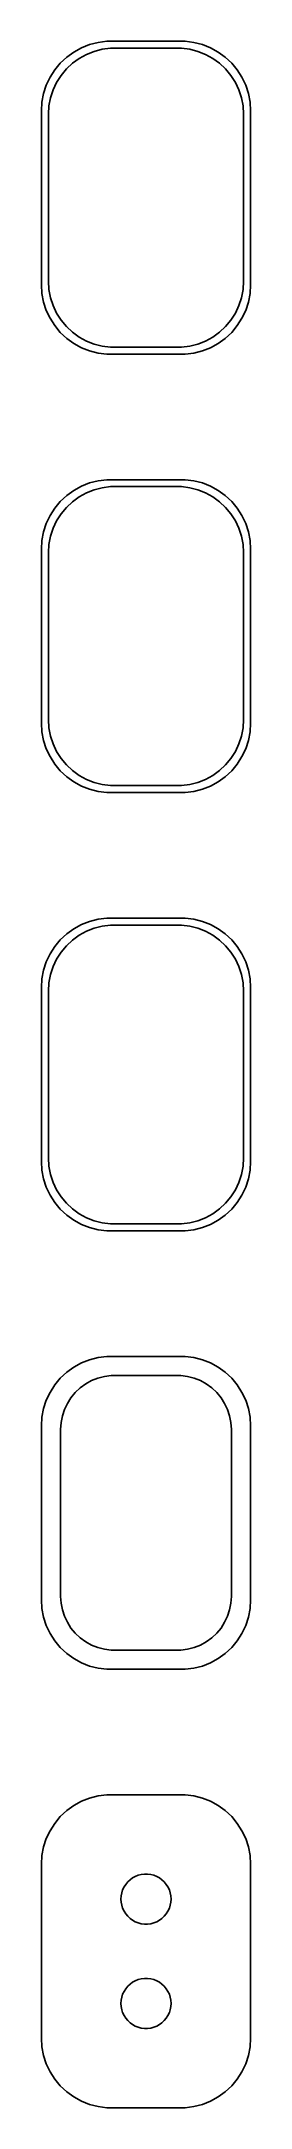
# Model space of a CAD drawing. Header units: metres. Extents: x -8 to 8, y 115 to 263.
import ezdxf

# ---------------------------------------------------------------- set-up
doc = ezdxf.new("R2010")
doc.units = ezdxf.units.M

msp = doc.modelspace()

# ---------------------------------------------------------------- linework, layer by layer
for p, q in [((-4.04507, 263.005), (-4.62889, 262.774)), ((-3.4369, 263.161), (-4.04507, 263.005)), ((-2.81395, 263.24), (-3.4369, 263.161)), ((2.81395, 263.24), (-2.81395, 263.24)), ((3.4369, 263.161), (2.81395, 263.24)), ((4.04507, 263.005), (3.4369, 263.161)), ((4.62889, 262.774), (4.04507, 263.005)), ((-6.14484, 261.673), (-6.54507, 261.189)), ((-5.68712, 262.103), (-6.14484, 261.673)), ((-5.7126, 261.252), (-5.27776, 261.66)), ((-5.17912, 262.472), (-5.68712, 262.103)), ((-5.27776, 261.66), (-4.79517, 262.011)), ((-4.62889, 262.774), (-5.17912, 262.472)), ((-4.79517, 262.011), (-4.27245, 262.298)), ((-4.27245, 262.298), (-3.71782, 262.518)), ((-3.71782, 262.518), (-3.14006, 262.666)), ((-3.14006, 262.666), (-2.54825, 262.741)), ((-2.54825, 262.741), (2.54825, 262.741)), ((2.54825, 262.741), (3.14006, 262.666)), ((3.14006, 262.666), (3.71782, 262.518)), ((3.71782, 262.518), (4.27245, 262.298)), ((4.27245, 262.298), (4.79517, 262.011)), ((5.17912, 262.472), (4.62889, 262.774)), ((4.79517, 262.011), (5.27776, 261.66)), ((5.68712, 262.103), (5.17912, 262.472)), ((5.27776, 261.66), (5.7126, 261.252)), ((6.14484, 261.673), (5.68712, 262.103)), ((6.54507, 261.189), (6.14484, 261.673)), ((-7.14888, 260.091), (-7.34291, 259.493)), ((-6.88153, 260.659), (-7.14888, 260.091)), ((-6.54507, 261.189), (-6.88153, 260.659)), ((-6.66643, 259.749), (-6.41245, 260.288)), ((-6.41245, 260.288), (-6.09282, 260.792)), ((-6.09282, 260.792), (-5.7126, 261.252)), ((5.7126, 261.252), (6.09282, 260.792)), ((6.09282, 260.792), (6.41245, 260.288)), ((6.41245, 260.288), (6.66643, 259.749)), ((6.88153, 260.659), (6.54507, 261.189)), ((7.14888, 260.091), (6.88153, 260.659)), ((7.34291, 259.493), (7.14888, 260.091)), ((-7.46057, 258.877), (-7.5, 258.25)), ((-7.34291, 259.493), (-7.46057, 258.877)), ((-7, 258), (-6.96254, 258.595)), ((-6.96254, 258.595), (-6.85077, 259.181)), ((-6.85077, 259.181), (-6.66643, 259.749)), ((6.66643, 259.749), (6.85077, 259.181)), ((6.85077, 259.181), (6.96254, 258.595)), ((6.96254, 258.595), (7, 258)), ((7.46057, 258.877), (7.34291, 259.493)), ((7.5, 258.25), (7.46057, 258.877)), ((-7.5, 258.25), (-7.5, 245.75)), ((-7, 246), (-7, 258)), ((7, 258), (7, 246)), ((7.5, 245.75), (7.5, 258.25)), ((-7.5, 245.75), (-7.46057, 245.123)), ((-7.46057, 245.123), (-7.34291, 244.507)), ((-6.96254, 245.405), (-7, 246)), ((-6.85077, 244.819), (-6.96254, 245.405)), ((6.96254, 245.405), (6.85077, 244.819)), ((7, 246), (6.96254, 245.405)), ((7.34291, 244.507), (7.46057, 245.123)), ((7.46057, 245.123), (7.5, 245.75)), ((-7.34291, 244.507), (-7.14888, 243.909)), ((-7.14888, 243.909), (-6.88153, 243.341)), ((-6.66643, 244.251), (-6.85077, 244.819)), ((-6.41245, 243.712), (-6.66643, 244.251)), ((-6.09282, 243.208), (-6.41245, 243.712)), ((6.41245, 243.712), (6.09282, 243.208)), ((6.66643, 244.251), (6.41245, 243.712)), ((6.85077, 244.819), (6.66643, 244.251)), ((6.88153, 243.341), (7.14888, 243.909)), ((7.14888, 243.909), (7.34291, 244.507)), ((-6.88153, 243.341), (-6.54507, 242.811)), ((-6.54507, 242.811), (-6.14484, 242.327)), ((-6.14484, 242.327), (-5.68712, 241.897)), ((-5.7126, 242.748), (-6.09282, 243.208)), ((-5.27776, 242.34), (-5.7126, 242.748)), ((-4.79517, 241.989), (-5.27776, 242.34)), ((5.27776, 242.34), (4.79517, 241.989)), ((5.7126, 242.748), (5.27776, 242.34)), ((5.68712, 241.897), (6.14484, 242.327)), ((6.09282, 243.208), (5.7126, 242.748)), ((6.14484, 242.327), (6.54507, 242.811)), ((6.54507, 242.811), (6.88153, 243.341)), ((-5.68712, 241.897), (-5.17912, 241.528)), ((-5.17912, 241.528), (-4.62889, 241.226)), ((-4.27245, 241.702), (-4.79517, 241.989)), ((-4.62889, 241.226), (-4.04507, 240.995)), ((-3.71782, 241.482), (-4.27245, 241.702)), ((-4.04507, 240.995), (-3.4369, 240.839)), ((-3.14006, 241.334), (-3.71782, 241.482)), ((-3.4369, 240.839), (-2.81395, 240.76)), ((-2.54825, 241.259), (-3.14006, 241.334)), ((-2.81395, 240.76), (2.81395, 240.76)), ((2.54825, 241.259), (-2.54825, 241.259)), ((3.14006, 241.334), (2.54825, 241.259)), ((2.81395, 240.76), (3.4369, 240.839)), ((3.71782, 241.482), (3.14006, 241.334)), ((3.4369, 240.839), (4.04507, 240.995)), ((4.27245, 241.702), (3.71782, 241.482)), ((4.04507, 240.995), (4.62889, 241.226)), ((4.79517, 241.989), (4.27245, 241.702)), ((4.62889, 241.226), (5.17912, 241.528)), ((5.17912, 241.528), (5.68712, 241.897)), ((-3.4369, 231.661), (-4.04507, 231.505)), ((-2.81395, 231.74), (-3.4369, 231.661)), ((2.81395, 231.74), (-2.81395, 231.74)), ((3.4369, 231.661), (2.81395, 231.74)), ((4.04507, 231.505), (3.4369, 231.661)), ((-6.14484, 230.173), (-6.54507, 229.689)), ((-5.68712, 230.603), (-6.14484, 230.173)), ((-5.7126, 229.752), (-5.27776, 230.16)), ((-5.17912, 230.972), (-5.68712, 230.603)), ((-5.27776, 230.16), (-4.79517, 230.511)), ((-4.62889, 231.274), (-5.17912, 230.972)), ((-4.79517, 230.511), (-4.27245, 230.798)), ((-4.04507, 231.505), (-4.62889, 231.274)), ((-4.27245, 230.798), (-3.71782, 231.018)), ((-3.71782, 231.018), (-3.14006, 231.166)), ((-3.14006, 231.166), (-2.54825, 231.241)), ((-2.54825, 231.241), (2.54825, 231.241)), ((2.54825, 231.241), (3.14006, 231.166)), ((3.14006, 231.166), (3.71782, 231.018)), ((3.71782, 231.018), (4.27245, 230.798)), ((4.62889, 231.274), (4.04507, 231.505)), ((4.27245, 230.798), (4.79517, 230.511)), ((5.17912, 230.972), (4.62889, 231.274)), ((4.79517, 230.511), (5.27776, 230.16)), ((5.68712, 230.603), (5.17912, 230.972)), ((5.27776, 230.16), (5.7126, 229.752)), ((6.14484, 230.173), (5.68712, 230.603)), ((6.54507, 229.689), (6.14484, 230.173)), ((-6.88153, 229.159), (-7.14888, 228.591)), ((-6.54507, 229.689), (-6.88153, 229.159)), ((-6.66643, 228.249), (-6.41245, 228.788)), ((-6.41245, 228.788), (-6.09282, 229.292)), ((-6.09282, 229.292), (-5.7126, 229.752)), ((5.7126, 229.752), (6.09282, 229.292)), ((6.09282, 229.292), (6.41245, 228.788)), ((6.41245, 228.788), (6.66643, 228.249)), ((6.88153, 229.159), (6.54507, 229.689)), ((7.14888, 228.591), (6.88153, 229.159)), ((-7.46057, 227.377), (-7.5, 226.75)), ((-7.34291, 227.993), (-7.46057, 227.377)), ((-7.14888, 228.591), (-7.34291, 227.993)), ((-6.96254, 227.095), (-6.85077, 227.681)), ((-6.85077, 227.681), (-6.66643, 228.249)), ((6.66643, 228.249), (6.85077, 227.681)), ((6.85077, 227.681), (6.96254, 227.095)), ((7.34291, 227.993), (7.14888, 228.591)), ((7.46057, 227.377), (7.34291, 227.993)), ((7.5, 226.75), (7.46057, 227.377)), ((-7.5, 226.75), (-7.5, 214.25)), ((-7, 226.5), (-6.96254, 227.095)), ((-7, 214.5), (-7, 226.5)), ((6.96254, 227.095), (7, 226.5)), ((7, 226.5), (7, 214.5)), ((7.5, 214.25), (7.5, 226.75)), ((-7.5, 214.25), (-7.46057, 213.623)), ((-6.96254, 213.905), (-7, 214.5)), ((-6.85077, 213.319), (-6.96254, 213.905)), ((6.96254, 213.905), (6.85077, 213.319)), ((7, 214.5), (6.96254, 213.905)), ((7.46057, 213.623), (7.5, 214.25)), ((-7.46057, 213.623), (-7.34291, 213.007)), ((-7.34291, 213.007), (-7.14888, 212.409)), ((-7.14888, 212.409), (-6.88153, 211.841)), ((-6.66643, 212.751), (-6.85077, 213.319)), ((-6.41245, 212.212), (-6.66643, 212.751)), ((6.66643, 212.751), (6.41245, 212.212)), ((6.85077, 213.319), (6.66643, 212.751)), ((6.88153, 211.841), (7.14888, 212.409)), ((7.14888, 212.409), (7.34291, 213.007)), ((7.34291, 213.007), (7.46057, 213.623)), ((-6.88153, 211.841), (-6.54507, 211.311)), ((-6.54507, 211.311), (-6.14484, 210.827)), ((-6.09282, 211.708), (-6.41245, 212.212)), ((-5.7126, 211.248), (-6.09282, 211.708)), ((-5.27776, 210.84), (-5.7126, 211.248)), ((5.7126, 211.248), (5.27776, 210.84)), ((6.09282, 211.708), (5.7126, 211.248)), ((6.41245, 212.212), (6.09282, 211.708)), ((6.14484, 210.827), (6.54507, 211.311)), ((6.54507, 211.311), (6.88153, 211.841)), ((-6.14484, 210.827), (-5.68712, 210.397)), ((-5.68712, 210.397), (-5.17912, 210.028)), ((-4.79517, 210.489), (-5.27776, 210.84)), ((-5.17912, 210.028), (-4.62889, 209.726)), ((-4.27245, 210.202), (-4.79517, 210.489)), ((-4.62889, 209.726), (-4.04507, 209.495)), ((-3.71782, 209.982), (-4.27245, 210.202)), ((-4.04507, 209.495), (-3.4369, 209.339)), ((-3.14006, 209.834), (-3.71782, 209.982)), ((-2.54825, 209.759), (-3.14006, 209.834)), ((2.54825, 209.759), (-2.54825, 209.759)), ((3.14006, 209.834), (2.54825, 209.759)), ((3.71782, 209.982), (3.14006, 209.834)), ((3.4369, 209.339), (4.04507, 209.495)), ((4.27245, 210.202), (3.71782, 209.982)), ((4.04507, 209.495), (4.62889, 209.726)), ((4.79517, 210.489), (4.27245, 210.202)), ((4.62889, 209.726), (5.17912, 210.028)), ((5.27776, 210.84), (4.79517, 210.489)), ((5.17912, 210.028), (5.68712, 210.397)), ((5.68712, 210.397), (6.14484, 210.827)), ((-3.4369, 209.339), (-2.81395, 209.26)), ((-2.81395, 209.26), (2.81395, 209.26)), ((2.81395, 209.26), (3.4369, 209.339)), ((-5.68712, 199.103), (-6.14484, 198.673)), ((-5.17912, 199.472), (-5.68712, 199.103)), ((-5.27776, 198.66), (-4.79517, 199.011)), ((-4.62889, 199.774), (-5.17912, 199.472)), ((-4.79517, 199.011), (-4.27245, 199.298)), ((-4.04507, 200.005), (-4.62889, 199.774)), ((-4.27245, 199.298), (-3.71782, 199.518)), ((-3.4369, 200.161), (-4.04507, 200.005)), ((-3.71782, 199.518), (-3.14006, 199.666)), ((-2.81395, 200.24), (-3.4369, 200.161)), ((-3.14006, 199.666), (-2.54825, 199.741)), ((2.81395, 200.24), (-2.81395, 200.24)), ((-2.54825, 199.741), (2.54825, 199.741)), ((2.54825, 199.741), (3.14006, 199.666)), ((3.4369, 200.161), (2.81395, 200.24)), ((3.14006, 199.666), (3.71782, 199.518)), ((4.04507, 200.005), (3.4369, 200.161)), ((3.71782, 199.518), (4.27245, 199.298)), ((4.62889, 199.774), (4.04507, 200.005)), ((4.27245, 199.298), (4.79517, 199.011)), ((5.17912, 199.472), (4.62889, 199.774)), ((4.79517, 199.011), (5.27776, 198.66)), ((5.68712, 199.103), (5.17912, 199.472)), ((6.14484, 198.673), (5.68712, 199.103)), ((-6.88153, 197.659), (-7.14888, 197.091)), ((-6.54507, 198.189), (-6.88153, 197.659)), ((-6.14484, 198.673), (-6.54507, 198.189)), ((-6.41245, 197.288), (-6.09282, 197.792)), ((-6.09282, 197.792), (-5.7126, 198.252)), ((-5.7126, 198.252), (-5.27776, 198.66)), ((5.27776, 198.66), (5.7126, 198.252)), ((5.7126, 198.252), (6.09282, 197.792)), ((6.09282, 197.792), (6.41245, 197.288)), ((6.54507, 198.189), (6.14484, 198.673)), ((6.88153, 197.659), (6.54507, 198.189)), ((7.14888, 197.091), (6.88153, 197.659)), ((-7.34291, 196.493), (-7.46057, 195.877)), ((-7.14888, 197.091), (-7.34291, 196.493)), ((-6.96254, 195.595), (-6.85077, 196.181)), ((-6.85077, 196.181), (-6.66643, 196.749)), ((-6.66643, 196.749), (-6.41245, 197.288)), ((6.41245, 197.288), (6.66643, 196.749)), ((6.66643, 196.749), (6.85077, 196.181)), ((6.85077, 196.181), (6.96254, 195.595)), ((7.34291, 196.493), (7.14888, 197.091)), ((7.46057, 195.877), (7.34291, 196.493)), ((-7.46057, 195.877), (-7.5, 195.25)), ((-7.5, 195.25), (-7.5, 182.75)), ((-7, 195), (-6.96254, 195.595)), ((-7, 183), (-7, 195)), ((6.96254, 195.595), (7, 195)), ((7, 195), (7, 183)), ((7.5, 195.25), (7.46057, 195.877)), ((7.5, 182.75), (7.5, 195.25)), ((-7.5, 182.75), (-7.46057, 182.123)), ((-6.96254, 182.405), (-7, 183)), ((7, 183), (6.96254, 182.405)), ((7.46057, 182.123), (7.5, 182.75)), ((-7.46057, 182.123), (-7.34291, 181.507)), ((-7.34291, 181.507), (-7.14888, 180.909)), ((-6.85077, 181.819), (-6.96254, 182.405)), ((-6.66643, 181.251), (-6.85077, 181.819)), ((-6.41245, 180.712), (-6.66643, 181.251)), ((6.66643, 181.251), (6.41245, 180.712)), ((6.85077, 181.819), (6.66643, 181.251)), ((6.96254, 182.405), (6.85077, 181.819)), ((7.14888, 180.909), (7.34291, 181.507)), ((7.34291, 181.507), (7.46057, 182.123)), ((-7.14888, 180.909), (-6.88153, 180.341)), ((-6.88153, 180.341), (-6.54507, 179.811)), ((-6.54507, 179.811), (-6.14484, 179.327)), ((-6.09282, 180.208), (-6.41245, 180.712)), ((-5.7126, 179.748), (-6.09282, 180.208)), ((-5.27776, 179.34), (-5.7126, 179.748)), ((5.7126, 179.748), (5.27776, 179.34)), ((6.09282, 180.208), (5.7126, 179.748)), ((6.41245, 180.712), (6.09282, 180.208)), ((6.14484, 179.327), (6.54507, 179.811)), ((6.54507, 179.811), (6.88153, 180.341)), ((6.88153, 180.341), (7.14888, 180.909)), ((-6.14484, 179.327), (-5.68712, 178.897)), ((-5.68712, 178.897), (-5.17912, 178.528)), ((-4.79517, 178.989), (-5.27776, 179.34)), ((-5.17912, 178.528), (-4.62889, 178.226)), ((-4.27245, 178.702), (-4.79517, 178.989)), ((-4.62889, 178.226), (-4.04507, 177.995)), ((-3.71782, 178.482), (-4.27245, 178.702)), ((-3.14006, 178.334), (-3.71782, 178.482)), ((-2.54825, 178.259), (-3.14006, 178.334)), ((2.54825, 178.259), (-2.54825, 178.259)), ((3.14006, 178.334), (2.54825, 178.259)), ((3.71782, 178.482), (3.14006, 178.334)), ((4.27245, 178.702), (3.71782, 178.482)), ((4.04507, 177.995), (4.62889, 178.226)), ((4.79517, 178.989), (4.27245, 178.702)), ((4.62889, 178.226), (5.17912, 178.528)), ((5.27776, 179.34), (4.79517, 178.989)), ((5.17912, 178.528), (5.68712, 178.897)), ((5.68712, 178.897), (6.14484, 179.327)), ((-4.04507, 177.995), (-3.4369, 177.839)), ((-3.4369, 177.839), (-2.81395, 177.76)), ((-2.81395, 177.76), (2.81395, 177.76)), ((2.81395, 177.76), (3.4369, 177.839)), ((3.4369, 177.839), (4.04507, 177.995)), ((-5.17912, 167.972), (-5.68712, 167.603)), ((-4.62889, 168.274), (-5.17912, 167.972)), ((-4.04507, 168.505), (-4.62889, 168.274)), ((-3.4369, 168.661), (-4.04507, 168.505)), ((-2.81395, 168.74), (-3.4369, 168.661)), ((2.81395, 168.74), (-2.81395, 168.74)), ((3.4369, 168.661), (2.81395, 168.74)), ((4.04507, 168.505), (3.4369, 168.661)), ((4.62889, 168.274), (4.04507, 168.505)), ((5.17912, 167.972), (4.62889, 168.274)), ((5.68712, 167.603), (5.17912, 167.972)), ((-6.54507, 166.689), (-6.88153, 166.159)), ((-6.14484, 167.173), (-6.54507, 166.689)), ((-5.68712, 167.603), (-6.14484, 167.173)), ((-5.07071, 166.149), (-4.71649, 166.481)), ((-4.71649, 166.481), (-4.32336, 166.767)), ((-4.32336, 166.767), (-3.89754, 167.001)), ((-3.89754, 167.001), (-3.44572, 167.18)), ((-3.44572, 167.18), (-2.97505, 167.301)), ((-2.97505, 167.301), (-2.49297, 167.362)), ((-2.49297, 167.362), (2.49297, 167.362)), ((2.49297, 167.362), (2.97505, 167.301)), ((2.97505, 167.301), (3.44572, 167.18)), ((3.44572, 167.18), (3.89754, 167.001)), ((3.89754, 167.001), (4.32336, 166.767)), ((4.32336, 166.767), (4.71649, 166.481)), ((4.71649, 166.481), (5.07071, 166.149)), ((6.14484, 167.173), (5.68712, 167.603)), ((6.54507, 166.689), (6.14484, 167.173)), ((6.88153, 166.159), (6.54507, 166.689)), ((-7.34291, 164.993), (-7.46057, 164.377)), ((-7.14888, 165.591), (-7.34291, 164.993)), ((-6.88153, 166.159), (-7.14888, 165.591)), ((-5.99789, 164.462), (-5.84773, 164.924)), ((-5.84773, 164.924), (-5.64084, 165.364)), ((-5.64084, 165.364), (-5.38046, 165.774)), ((-5.38046, 165.774), (-5.07071, 166.149)), ((5.07071, 166.149), (5.38046, 165.774)), ((5.38046, 165.774), (5.64084, 165.364)), ((5.64084, 165.364), (5.84773, 164.924)), ((5.84773, 164.924), (5.99789, 164.462)), ((7.14888, 165.591), (6.88153, 166.159)), ((7.34291, 164.993), (7.14888, 165.591)), ((7.46057, 164.377), (7.34291, 164.993)), ((-7.46057, 164.377), (-7.5, 163.75)), ((-7.5, 163.75), (-7.5, 151.25)), ((-6.11946, 163.5), (-6.08896, 163.985)), ((-6.11946, 151.5), (-6.11946, 163.5)), ((-6.08896, 163.985), (-5.99789, 164.462)), ((5.99789, 164.462), (6.08896, 163.985)), ((6.08896, 163.985), (6.11946, 163.5)), ((6.11946, 163.5), (6.11946, 151.5)), ((7.5, 163.75), (7.46057, 164.377)), ((7.5, 151.25), (7.5, 163.75)), ((-6.08896, 151.015), (-6.11946, 151.5)), ((6.11946, 151.5), (6.08896, 151.015)), ((-7.5, 151.25), (-7.46057, 150.623)), ((-7.46057, 150.623), (-7.34291, 150.007)), ((-7.34291, 150.007), (-7.14888, 149.409)), ((-5.99789, 150.538), (-6.08896, 151.015)), ((-5.84773, 150.076), (-5.99789, 150.538)), ((-5.64084, 149.636), (-5.84773, 150.076)), ((5.84773, 150.076), (5.64084, 149.636)), ((5.99789, 150.538), (5.84773, 150.076)), ((6.08896, 151.015), (5.99789, 150.538)), ((7.14888, 149.409), (7.34291, 150.007)), ((7.34291, 150.007), (7.46057, 150.623)), ((7.46057, 150.623), (7.5, 151.25)), ((-7.14888, 149.409), (-6.88153, 148.841)), ((-6.88153, 148.841), (-6.54507, 148.311)), ((-5.38046, 149.226), (-5.64084, 149.636)), ((-5.07071, 148.851), (-5.38046, 149.226)), ((-4.71649, 148.519), (-5.07071, 148.851)), ((-4.32336, 148.233), (-4.71649, 148.519)), ((4.71649, 148.519), (4.32336, 148.233)), ((5.07071, 148.851), (4.71649, 148.519)), ((5.38046, 149.226), (5.07071, 148.851)), ((5.64084, 149.636), (5.38046, 149.226)), ((6.54507, 148.311), (6.88153, 148.841)), ((6.88153, 148.841), (7.14888, 149.409)), ((-6.54507, 148.311), (-6.14484, 147.827)), ((-6.14484, 147.827), (-5.68712, 147.397)), ((-5.68712, 147.397), (-5.17912, 147.028)), ((-5.17912, 147.028), (-4.62889, 146.726)), ((-3.89754, 147.999), (-4.32336, 148.233)), ((-3.44572, 147.82), (-3.89754, 147.999)), ((-2.97505, 147.699), (-3.44572, 147.82)), ((-2.49297, 147.638), (-2.97505, 147.699)), ((2.49297, 147.638), (-2.49297, 147.638)), ((2.97505, 147.699), (2.49297, 147.638)), ((3.44572, 147.82), (2.97505, 147.699)), ((3.89754, 147.999), (3.44572, 147.82)), ((4.32336, 148.233), (3.89754, 147.999)), ((4.62889, 146.726), (5.17912, 147.028)), ((5.17912, 147.028), (5.68712, 147.397)), ((5.68712, 147.397), (6.14484, 147.827)), ((6.14484, 147.827), (6.54507, 148.311)), ((-4.62889, 146.726), (-4.04507, 146.495)), ((-4.04507, 146.495), (-3.4369, 146.339)), ((-3.4369, 146.339), (-2.81395, 146.26)), ((-2.81395, 146.26), (2.81395, 146.26)), ((2.81395, 146.26), (3.4369, 146.339)), ((3.4369, 146.339), (4.04507, 146.495)), ((4.04507, 146.495), (4.62889, 146.726)), ((-4.62889, 136.774), (-5.17912, 136.472)), ((-4.04507, 137.005), (-4.62889, 136.774)), ((-3.4369, 137.161), (-4.04507, 137.005)), ((-2.81395, 137.24), (-3.4369, 137.161)), ((2.81395, 137.24), (-2.81395, 137.24)), ((3.4369, 137.161), (2.81395, 137.24)), ((4.04507, 137.005), (3.4369, 137.161)), ((4.62889, 136.774), (4.04507, 137.005)), ((5.17912, 136.472), (4.62889, 136.774)), ((-6.54507, 135.189), (-6.88153, 134.659)), ((-6.14484, 135.673), (-6.54507, 135.189)), ((-5.68712, 136.103), (-6.14484, 135.673)), ((-5.17912, 136.472), (-5.68712, 136.103)), ((5.68712, 136.103), (5.17912, 136.472)), ((6.14484, 135.673), (5.68712, 136.103)), ((6.54507, 135.189), (6.14484, 135.673)), ((6.88153, 134.659), (6.54507, 135.189)), ((-7.14888, 134.091), (-7.34291, 133.493)), ((-6.88153, 134.659), (-7.14888, 134.091)), ((7.14888, 134.091), (6.88153, 134.659)), ((7.34291, 133.493), (7.14888, 134.091)), ((-7.46057, 132.877), (-7.5, 132.25)), ((-7.5, 132.25), (-7.5, 119.75)), ((-7.34291, 133.493), (-7.46057, 132.877)), ((7.46057, 132.877), (7.34291, 133.493)), ((7.5, 132.25), (7.46057, 132.877)), ((7.5, 119.75), (7.5, 132.25)), ((-1.57735, 130.617), (-1.45622, 130.808)), ((-1.45622, 130.808), (-1.31213, 130.982)), ((-1.31213, 130.982), (-1.14735, 131.137)), ((-1.14735, 131.137), (-0.964478, 131.27)), ((-0.964478, 131.27), (-0.766388, 131.379)), ((-0.766388, 131.379), (-0.556229, 131.462)), ((-0.556229, 131.462), (-0.33728, 131.518)), ((-0.33728, 131.518), (-0.113022, 131.546)), ((-0.113022, 131.546), (0.113022, 131.546)), ((0.113022, 131.546), (0.33728, 131.518)), ((0.33728, 131.518), (0.556229, 131.462)), ((0.556229, 131.462), (0.766388, 131.379)), ((0.766388, 131.379), (0.964478, 131.27)), ((0.964478, 131.27), (1.14735, 131.137)), ((1.14735, 131.137), (1.31213, 130.982)), ((1.31213, 130.982), (1.45622, 130.808)), ((1.45622, 130.808), (1.57735, 130.617)), ((-1.79999, 129.75), (-1.7858, 129.976)), ((-1.7858, 129.524), (-1.79999, 129.75)), ((-1.7858, 129.976), (-1.74344, 130.198)), ((-1.74344, 129.302), (-1.7858, 129.524)), ((-1.74344, 130.198), (-1.67358, 130.413)), ((-1.67358, 129.087), (-1.74344, 129.302)), ((-1.67358, 130.413), (-1.57735, 130.617)), ((1.57735, 130.617), (1.67358, 130.413)), ((1.67358, 130.413), (1.74344, 130.198)), ((1.74344, 129.302), (1.67358, 129.087)), ((1.74344, 130.198), (1.7858, 129.976)), ((1.7858, 129.524), (1.74344, 129.302)), ((1.7858, 129.976), (1.79999, 129.75)), ((1.79999, 129.75), (1.7858, 129.524)), ((-1.57735, 128.883), (-1.67358, 129.087)), ((-1.45622, 128.692), (-1.57735, 128.883)), ((-1.31213, 128.518), (-1.45622, 128.692)), ((-1.14735, 128.363), (-1.31213, 128.518)), ((-0.964478, 128.23), (-1.14735, 128.363)), ((-0.766388, 128.121), (-0.964478, 128.23)), ((-0.556229, 128.038), (-0.766388, 128.121)), ((-0.33728, 127.982), (-0.556229, 128.038)), ((-0.113022, 127.954), (-0.33728, 127.982)), ((0.113022, 127.954), (-0.113022, 127.954)), ((0.33728, 127.982), (0.113022, 127.954)), ((0.556229, 128.038), (0.33728, 127.982)), ((0.766388, 128.121), (0.556229, 128.038)), ((0.964478, 128.23), (0.766388, 128.121)), ((1.14735, 128.363), (0.964478, 128.23)), ((1.31213, 128.518), (1.14735, 128.363)), ((1.45622, 128.692), (1.31213, 128.518)), ((1.57735, 128.883), (1.45622, 128.692)), ((1.67358, 129.087), (1.57735, 128.883)), ((-1.57735, 123.117), (-1.45622, 123.308)), ((-1.45622, 123.308), (-1.31213, 123.482)), ((-1.31213, 123.482), (-1.14735, 123.637)), ((-1.14735, 123.637), (-0.964478, 123.77)), ((-0.964478, 123.77), (-0.766388, 123.879)), ((-0.766388, 123.879), (-0.556229, 123.962)), ((-0.556229, 123.962), (-0.33728, 124.018)), ((-0.33728, 124.018), (-0.113022, 124.046)), ((-0.113022, 124.046), (0.113022, 124.046)), ((0.113022, 124.046), (0.33728, 124.018)), ((0.33728, 124.018), (0.556229, 123.962)), ((0.556229, 123.962), (0.766388, 123.879)), ((0.766388, 123.879), (0.964478, 123.77)), ((0.964478, 123.77), (1.14735, 123.637)), ((1.14735, 123.637), (1.31213, 123.482)), ((1.31213, 123.482), (1.45622, 123.308)), ((1.45622, 123.308), (1.57735, 123.117)), ((-1.79999, 122.25), (-1.7858, 122.476)), ((-1.7858, 122.024), (-1.79999, 122.25)), ((-1.7858, 122.476), (-1.74344, 122.698)), ((-1.74344, 121.802), (-1.7858, 122.024)), ((-1.74344, 122.698), (-1.67358, 122.913)), ((-1.67358, 121.587), (-1.74344, 121.802)), ((-1.67358, 122.913), (-1.57735, 123.117)), ((1.57735, 123.117), (1.67358, 122.913)), ((1.67358, 122.913), (1.74344, 122.698)), ((1.74344, 121.802), (1.67358, 121.587)), ((1.74344, 122.698), (1.7858, 122.476)), ((1.7858, 122.024), (1.74344, 121.802)), ((1.7858, 122.476), (1.79999, 122.25)), ((1.79999, 122.25), (1.7858, 122.024)), ((-1.57735, 121.383), (-1.67358, 121.587)), ((-1.45622, 121.192), (-1.57735, 121.383)), ((-1.31213, 121.018), (-1.45622, 121.192)), ((-1.14735, 120.863), (-1.31213, 121.018)), ((-0.964478, 120.73), (-1.14735, 120.863)), ((-0.766388, 120.621), (-0.964478, 120.73)), ((-0.556229, 120.538), (-0.766388, 120.621)), ((-0.33728, 120.482), (-0.556229, 120.538)), ((-0.113022, 120.454), (-0.33728, 120.482)), ((0.113022, 120.454), (-0.113022, 120.454)), ((0.33728, 120.482), (0.113022, 120.454)), ((0.556229, 120.538), (0.33728, 120.482)), ((0.766388, 120.621), (0.556229, 120.538)), ((0.964478, 120.73), (0.766388, 120.621)), ((1.14735, 120.863), (0.964478, 120.73)), ((1.31213, 121.018), (1.14735, 120.863)), ((1.45622, 121.192), (1.31213, 121.018)), ((1.57735, 121.383), (1.45622, 121.192)), ((1.67358, 121.587), (1.57735, 121.383)), ((-7.5, 119.75), (-7.46057, 119.123)), ((-7.46057, 119.123), (-7.34291, 118.507)), ((7.34291, 118.507), (7.46057, 119.123)), ((7.46057, 119.123), (7.5, 119.75)), ((-7.34291, 118.507), (-7.14888, 117.909)), ((-7.14888, 117.909), (-6.88153, 117.341)), ((-6.88153, 117.341), (-6.54507, 116.811)), ((6.54507, 116.811), (6.88153, 117.341)), ((6.88153, 117.341), (7.14888, 117.909)), ((7.14888, 117.909), (7.34291, 118.507)), ((-6.54507, 116.811), (-6.14484, 116.327)), ((-6.14484, 116.327), (-5.68712, 115.897)), ((-5.68712, 115.897), (-5.17912, 115.528)), ((5.17912, 115.528), (5.68712, 115.897)), ((5.68712, 115.897), (6.14484, 116.327)), ((6.14484, 116.327), (6.54507, 116.811)), ((-5.17912, 115.528), (-4.62889, 115.226)), ((-4.62889, 115.226), (-4.04507, 114.995)), ((-4.04507, 114.995), (-3.4369, 114.839)), ((-3.4369, 114.839), (-2.81395, 114.76)), ((-2.81395, 114.76), (2.81395, 114.76)), ((2.81395, 114.76), (3.4369, 114.839)), ((3.4369, 114.839), (4.04507, 114.995)), ((4.04507, 114.995), (4.62889, 115.226)), ((4.62889, 115.226), (5.17912, 115.528))]:
    msp.add_line(p, q)

doc.saveas('drawing.dxf')
